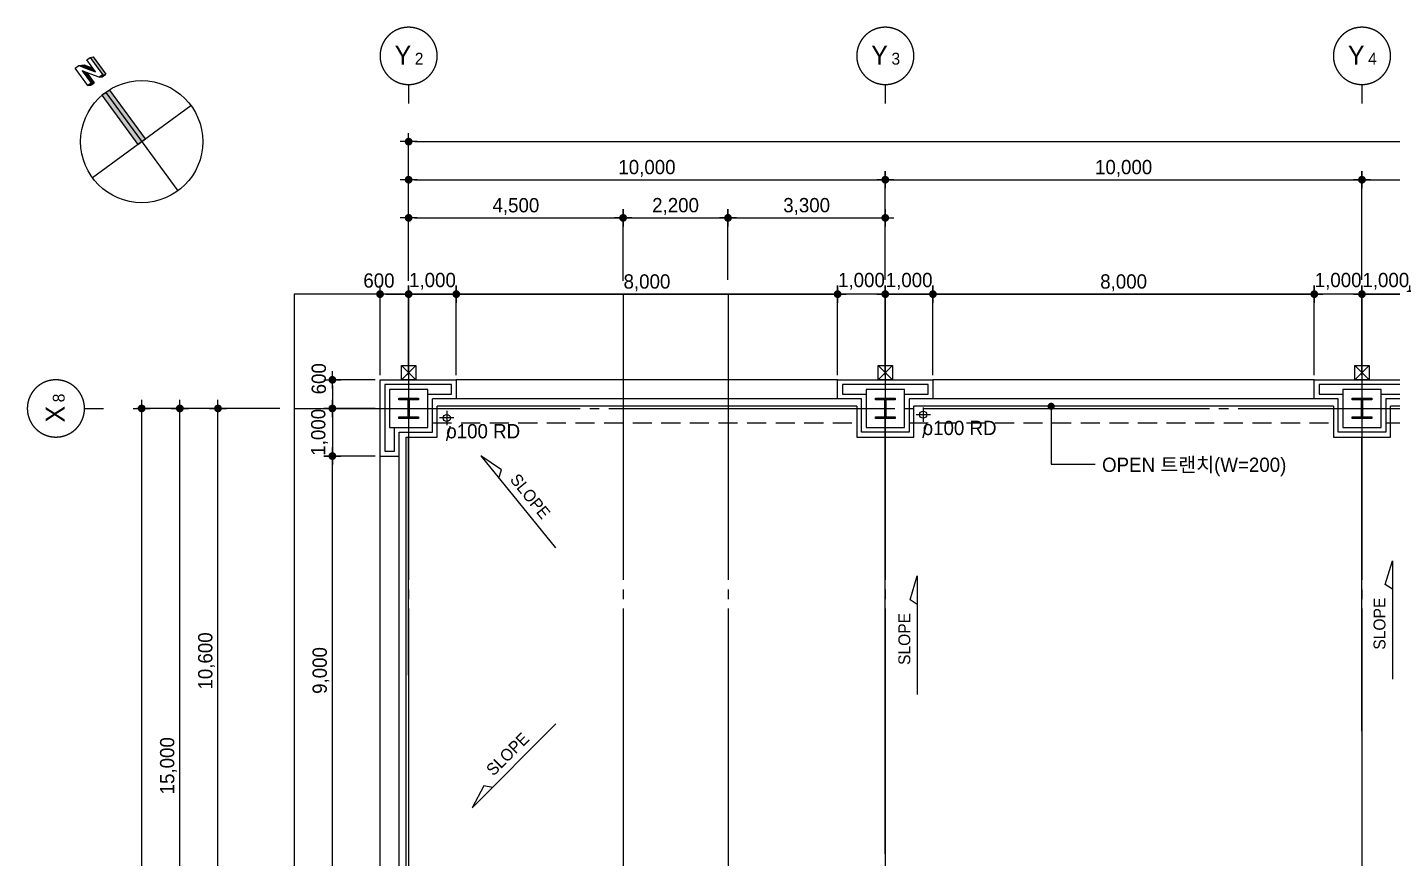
# Model space of a CAD drawing. Extents: x 14495256 to 14574135, y -1804798 to -1750552.
# Drawn here: x 14495256 to 14523901, y -1771000 to -1753549 of the extents above; entities that cross this region are included whole.
import ezdxf
from ezdxf.enums import TextEntityAlignment as Align

# ---------------------------------------------------------------- set-up
doc = ezdxf.new("R2010")
doc.units = 0
doc.header["$LTSCALE"] = 100
doc.header["$MEASUREMENT"] = 0
doc.header["$PDSIZE"] = -10
doc.linetypes.add('CEN', pattern=[66, 60, -2, 2, -2])
doc.linetypes.add('HIDD', pattern=[6, 4, -2])
doc.layers.get('0').update_dxf_attribs({"linetype": 'CONTINUOUS'})
doc.layers.get('Defpoints').update_dxf_attribs({"linetype": 'CONTINUOUS'})
for name, color, linetype in [('8', 8, 'CONTINUOUS'), ('AXIS', 7, 'CEN'), ('CEN', 1, 'CEN'), ('col2', 3, 'CONTINUOUS'), ('DIM', 7, 'CONTINUOUS'), ('EL4', 6, 'CONTINUOUS'), ('SY2', 7, 'CONTINUOUS'), ('SYM', 7, 'CONTINUOUS'), ('TE2', 3, 'CONTINUOUS'), ('TEXT1', 7, 'CONTINUOUS'), ('WALL-1', 7, 'CONTINUOUS'), ('WINE', 8, 'CONTINUOUS'), ('우수드레인', 8, 'CONTINUOUS')]:
    doc.layers.add(name, color=color, linetype=linetype)
doc.styles.add('HY울를도M', font='HYWULM.TTF')
doc.styles.add('굴림', font='H2HDRM.TTF')
doc.styles.add('돋음', font='Dotum.ttf', dxfattribs={"height": 3})
doc.dimstyles.new('DIM100', dxfattribs={"dimtxt": 300, "dimasz": 120, "dimexe": 1, "dimexo": 100, "dimgap": 60, "dimtad": 1, "dimdec": 4, "dimzin": 0, "dimdsep": 46, "dimlunit": 6, "dimtxsty": '굴림', "dimblk": 'DOTT', "dimcen": 0.09, "dimadec": 0, "dimazin": 0, "dimtfac": 1, "dimtdec": 4, "dimtofl": 0, "dimtmove": 2, "dimatfit": 2, "dimldrblk": 'DOTT', "dimfxl": 1, "dimtolj": 1, "dimtzin": 0, "dimarcsym": 0})
doc.dimstyles.new('DIM50', dxfattribs={"dimscale": 50, "dimtxt": 3, "dimasz": 1.2, "dimexe": 1, "dimexo": 1, "dimgap": 0.6, "dimtad": 1, "dimdec": 4, "dimzin": 0, "dimdsep": 46, "dimlunit": 6, "dimtxsty": '굴림', "dimblk": 'DOTT', "dimcen": 0.09, "dimadec": 0, "dimazin": 0, "dimtfac": 1, "dimtdec": 4, "dimtofl": 0, "dimtmove": 2, "dimatfit": 2, "dimldrblk": 'DOTT', "dimfxl": 1, "dimtolj": 1, "dimtzin": 0, "dimarcsym": 0})

# ---------------------------------------------------------------- blocks, each defined once
blk = doc.blocks.new('DOTT')
for p, q in [((-1.5, 0), (1.5, 0)), ((0, 1.5), (0, -1.5))]:
    blk.add_line(p, q)
at = {"color": 6, "const_width": 0.68}
blk.add_lwpolyline([(-0.34, 0, 1), (0.34, 0, 1)], format="xyb", close=True, dxfattribs=at)
blk = doc.blocks.new('*D27')
at = {"layer": 'Defpoints', "color": 0, "lineweight": -3}
for p in [(14513256, -1756749), (14503256, -1759149), (14513256, -1759149)]:
    blk.add_point(p, dxfattribs=at)
at = {"layer": 'DIM', "color": 7, "lineweight": -2}
for p, q in [((14503256, -1758849), (14503256, -1756649)), ((14503376, -1756749), (14513136, -1756749)), ((14513256, -1758849), (14513256, -1756649))]:
    blk.add_line(p, q, dxfattribs=at)
at = {"layer": 'DIM', "color": 7, "lineweight": -2, "xscale": 120, "yscale": 120, "zscale": 120, "rotation": 180}
blk.add_blockref('DOTT', (14503256, -1756749), dxfattribs=at)
at = {"layer": 'DIM', "color": 7, "lineweight": -2, "xscale": 120, "yscale": 120, "zscale": 120}
blk.add_blockref('DOTT', (14513256, -1756749), dxfattribs=at)
at = {"layer": 'DIM', "color": 3, "insert": (14508256, -1756511), "char_height": 300, "attachment_point": 5, "style": '굴림'}
blk.add_mtext('\\A1;10,000', dxfattribs=at)
blk = doc.blocks.new('*D28')
at = {"layer": 'Defpoints', "color": 0, "lineweight": -3}
for p in [(14563256, -1755949), (14503256, -1759149), (14563256, -1759149)]:
    blk.add_point(p, dxfattribs=at)
at = {"layer": 'DIM', "color": 7, "lineweight": -2}
for p, q in [((14503256, -1758849), (14503256, -1755849)), ((14563256, -1758849), (14563256, -1755849)), ((14503376, -1755949), (14563136, -1755949))]:
    blk.add_line(p, q, dxfattribs=at)
at = {"layer": 'DIM', "color": 7, "lineweight": -2, "xscale": 120, "yscale": 120, "zscale": 120, "rotation": 180}
blk.add_blockref('DOTT', (14503256, -1755949), dxfattribs=at)
at = {"layer": 'DIM', "color": 7, "lineweight": -2, "xscale": 120, "yscale": 120, "zscale": 120}
blk.add_blockref('DOTT', (14563256, -1755949), dxfattribs=at)
at = {"layer": 'DIM', "color": 3, "insert": (14533256, -1755710), "char_height": 300, "attachment_point": 5, "style": '굴림'}
blk.add_mtext('\\A1;60,000', dxfattribs=at)
blk = doc.blocks.new('*D30')
at = {"layer": 'Defpoints', "color": 0, "lineweight": -3}
for p in [(14523256, -1756749), (14513256, -1759149), (14523256, -1759149)]:
    blk.add_point(p, dxfattribs=at)
at = {"layer": 'DIM', "color": 7, "lineweight": -2}
for p, q in [((14513256, -1758849), (14513256, -1756649)), ((14513376, -1756749), (14523136, -1756749)), ((14523256, -1758849), (14523256, -1756649))]:
    blk.add_line(p, q, dxfattribs=at)
at = {"layer": 'DIM', "color": 7, "lineweight": -2, "xscale": 120, "yscale": 120, "zscale": 120, "rotation": 180}
blk.add_blockref('DOTT', (14513256, -1756749), dxfattribs=at)
at = {"layer": 'DIM', "color": 7, "lineweight": -2, "xscale": 120, "yscale": 120, "zscale": 120}
blk.add_blockref('DOTT', (14523256, -1756749), dxfattribs=at)
at = {"layer": 'DIM', "color": 3, "insert": (14518256, -1756511), "char_height": 300, "attachment_point": 5, "style": '굴림'}
blk.add_mtext('\\A1;10,000', dxfattribs=at)
blk = doc.blocks.new('*D31')
at = {"layer": 'Defpoints', "color": 0, "lineweight": -3}
for p in [(14533256, -1756749), (14523256, -1759149), (14533256, -1759149)]:
    blk.add_point(p, dxfattribs=at)
at = {"layer": 'DIM', "color": 7, "lineweight": -2}
for p, q in [((14523256, -1758849), (14523256, -1756649)), ((14523376, -1756749), (14533136, -1756749)), ((14533256, -1758849), (14533256, -1756649))]:
    blk.add_line(p, q, dxfattribs=at)
at = {"layer": 'DIM', "color": 7, "lineweight": -2, "xscale": 120, "yscale": 120, "zscale": 120, "rotation": 180}
blk.add_blockref('DOTT', (14523256, -1756749), dxfattribs=at)
at = {"layer": 'DIM', "color": 7, "lineweight": -2, "xscale": 120, "yscale": 120, "zscale": 120}
blk.add_blockref('DOTT', (14533256, -1756749), dxfattribs=at)
at = {"layer": 'DIM', "color": 3, "insert": (14528256, -1756511), "char_height": 300, "attachment_point": 5, "style": '굴림'}
blk.add_mtext('\\A1;10,000', dxfattribs=at)
blk = doc.blocks.new('BOMBOM_S')
at = {"color": 7}
blk.add_line((0, 0.4), (0, 0), dxfattribs=at)
blk.add_lwpolyline([(-0.6, 1, 1), (0.6, 1, 1), (-0.6, 1, 1)], format="xyb", dxfattribs=at)
at = {"color": 1, "style": '돋음'}
for tag, p, height in [('X', (-0.295, 0.816), 0.4), ('N', (0.129, 0.816), 0.25)]:
    blk.add_attdef(tag, p, '', height=height, dxfattribs=at)
blk = doc.blocks.new('*D37')
at = {"layer": 'Defpoints', "color": 0, "lineweight": -3}
for p in [(14497656, -1761549), (14500856, -1761549), (14500856, -1795249)]:
    blk.add_point(p, dxfattribs=at)
at = {"layer": 'DIM', "color": 7, "lineweight": -2}
for p, q in [((14500556, -1761549), (14497556, -1761549)), ((14497656, -1795129), (14497656, -1761669)), ((14500556, -1795249), (14497556, -1795249))]:
    blk.add_line(p, q, dxfattribs=at)
at = {"layer": 'DIM', "color": 7, "lineweight": -2, "xscale": 120, "yscale": 120, "zscale": 120}
for p, rotation in [((14497656, -1761549), 90), ((14497656, -1795249), 270)]:
    blk.add_blockref('DOTT', p, dxfattribs=dict(at, rotation=rotation))
at = {"layer": 'DIM', "color": 3, "insert": (14497417, -1778399), "char_height": 300, "attachment_point": 5, "rotation": 90, "style": '굴림'}
blk.add_mtext('\\A1;33,700', dxfattribs=at)
blk = doc.blocks.new('*D38')
at = {"layer": 'Defpoints', "color": 0, "lineweight": -3}
for p in [(14498456, -1761549), (14500856, -1761549), (14499706, -1776549)]:
    blk.add_point(p, dxfattribs=at)
at = {"layer": 'DIM', "color": 7, "lineweight": -2}
for p, q in [((14500556, -1761549), (14498356, -1761549)), ((14498456, -1776429), (14498456, -1761669)), ((14499406, -1776549), (14498356, -1776549))]:
    blk.add_line(p, q, dxfattribs=at)
at = {"layer": 'DIM', "color": 7, "lineweight": -2, "xscale": 120, "yscale": 120, "zscale": 120}
for p, rotation in [((14498456, -1761549), 90), ((14498456, -1776549), 270)]:
    blk.add_blockref('DOTT', p, dxfattribs=dict(at, rotation=rotation))
at = {"layer": 'DIM', "color": 3, "insert": (14498218, -1769049), "char_height": 300, "attachment_point": 5, "rotation": 90, "style": '굴림'}
blk.add_mtext('\\A1;15,000', dxfattribs=at)
blk = doc.blocks.new('*D57')
at = {"layer": 'Defpoints', "color": 0, "lineweight": -3}
for p in [(14507756, -1757549), (14503256, -1759169), (14507756, -1759169)]:
    blk.add_point(p, dxfattribs=at)
at = {"layer": 'DIM', "color": 7, "lineweight": -2}
for p, q in [((14503256, -1758869), (14503256, -1757449)), ((14503376, -1757549), (14507636, -1757549)), ((14507756, -1758869), (14507756, -1757449))]:
    blk.add_line(p, q, dxfattribs=at)
at = {"layer": 'DIM', "color": 7, "lineweight": -2, "xscale": 120, "yscale": 120, "zscale": 120, "rotation": 180}
blk.add_blockref('DOTT', (14503256, -1757549), dxfattribs=at)
at = {"layer": 'DIM', "color": 7, "lineweight": -2, "xscale": 120, "yscale": 120, "zscale": 120}
blk.add_blockref('DOTT', (14507756, -1757549), dxfattribs=at)
at = {"layer": 'DIM', "color": 3, "insert": (14505506, -1757311), "char_height": 300, "attachment_point": 5, "style": '굴림'}
blk.add_mtext('\\A1;4,500', dxfattribs=at)
blk = doc.blocks.new('*D58')
at = {"layer": 'Defpoints', "color": 0, "lineweight": -3}
for p in [(14513256, -1757549), (14509956, -1759149), (14513256, -1759149)]:
    blk.add_point(p, dxfattribs=at)
at = {"layer": 'DIM', "color": 7, "lineweight": -2}
for p, q in [((14509956, -1758849), (14509956, -1757449)), ((14510076, -1757549), (14513136, -1757549)), ((14513256, -1758849), (14513256, -1757449))]:
    blk.add_line(p, q, dxfattribs=at)
at = {"layer": 'DIM', "color": 7, "lineweight": -2, "xscale": 120, "yscale": 120, "zscale": 120, "rotation": 180}
blk.add_blockref('DOTT', (14509956, -1757549), dxfattribs=at)
at = {"layer": 'DIM', "color": 7, "lineweight": -2, "xscale": 120, "yscale": 120, "zscale": 120}
blk.add_blockref('DOTT', (14513256, -1757549), dxfattribs=at)
at = {"layer": 'DIM', "color": 3, "insert": (14511606, -1757310), "char_height": 300, "attachment_point": 5, "style": '굴림'}
blk.add_mtext('\\A1;3,300', dxfattribs=at)
blk = doc.blocks.new('*D62')
at = {"layer": 'Defpoints', "color": 0, "lineweight": -3}
for p in [(14499256, -1761549), (14500856, -1761549), (14500856, -1772149)]:
    blk.add_point(p, dxfattribs=at)
at = {"layer": 'DIM', "color": 7, "lineweight": -2}
for p, q in [((14500556, -1761549), (14499156, -1761549)), ((14499256, -1772029), (14499256, -1761669)), ((14500556, -1772149), (14499156, -1772149))]:
    blk.add_line(p, q, dxfattribs=at)
at = {"layer": 'DIM', "color": 7, "lineweight": -2, "xscale": 120, "yscale": 120, "zscale": 120}
for p, rotation in [((14499256, -1761549), 90), ((14499256, -1772149), 270)]:
    blk.add_blockref('DOTT', p, dxfattribs=dict(at, rotation=rotation))
at = {"layer": 'DIM', "color": 3, "insert": (14499017, -1766849), "char_height": 300, "attachment_point": 5, "rotation": 90, "style": '굴림'}
blk.add_mtext('\\A1;10,600', dxfattribs=at)
blk = doc.blocks.new('*D66')
at = {"layer": 'Defpoints', "color": 0, "lineweight": -3}
for p in [(14509956, -1757549), (14507756, -1759169), (14509956, -1759149)]:
    blk.add_point(p, dxfattribs=at)
at = {"layer": 'DIM', "color": 7, "lineweight": -2}
for p, q in [((14507756, -1758869), (14507756, -1757449)), ((14507876, -1757549), (14509836, -1757549)), ((14509956, -1758849), (14509956, -1757449))]:
    blk.add_line(p, q, dxfattribs=at)
at = {"layer": 'DIM', "color": 7, "lineweight": -2, "xscale": 120, "yscale": 120, "zscale": 120, "rotation": 180}
blk.add_blockref('DOTT', (14507756, -1757549), dxfattribs=at)
at = {"layer": 'DIM', "color": 7, "lineweight": -2, "xscale": 120, "yscale": 120, "zscale": 120}
blk.add_blockref('DOTT', (14509956, -1757549), dxfattribs=at)
at = {"layer": 'DIM', "color": 3, "insert": (14508856, -1757310), "char_height": 300, "attachment_point": 5, "style": '굴림'}
blk.add_mtext('\\A1;2,200', dxfattribs=at)
blk = doc.blocks.new('*D76')
at = {"layer": 'Defpoints', "color": 0, "lineweight": -3, "ltscale": 3}
for p in [(14501656, -1762549), (14502656, -1762549), (14502656, -1771549)]:
    blk.add_point(p, dxfattribs=at)
at = {"layer": 'DIM', "color": 7, "lineweight": -2, "ltscale": 3}
for p, q in [((14502556, -1762549), (14501655, -1762549)), ((14501656, -1771429), (14501656, -1762669)), ((14502556, -1771549), (14501655, -1771549))]:
    blk.add_line(p, q, dxfattribs=at)
at = {"layer": 'DIM', "color": 7, "lineweight": -2, "ltscale": 3, "xscale": 120, "yscale": 120, "zscale": 120}
for p, rotation in [((14501656, -1762549), 90), ((14501656, -1771549), 270)]:
    blk.add_blockref('DOTT', p, dxfattribs=dict(at, rotation=rotation))
at = {"layer": 'DIM', "color": 3, "ltscale": 3, "insert": (14501418, -1767049), "char_height": 300, "attachment_point": 5, "rotation": 90, "style": '굴림'}
blk.add_mtext('\\A1;9,000', dxfattribs=at)
blk = doc.blocks.new('*D77')
at = {"layer": 'Defpoints', "color": 0, "lineweight": -3, "ltscale": 3}
for p in [(14502656, -1761549), (14501656, -1762549), (14502656, -1762549)]:
    blk.add_point(p, dxfattribs=at)
at = {"layer": 'DIM', "color": 7, "lineweight": -2, "ltscale": 3}
for p, q in [((14502556, -1761549), (14501655, -1761549)), ((14501656, -1761669), (14501656, -1762429)), ((14502556, -1762549), (14501655, -1762549))]:
    blk.add_line(p, q, dxfattribs=at)
at = {"layer": 'DIM', "color": 7, "lineweight": -2, "ltscale": 3, "xscale": 120, "yscale": 120, "zscale": 120}
for p, rotation in [((14501656, -1761549), 90), ((14501656, -1762549), 270)]:
    blk.add_blockref('DOTT', p, dxfattribs=dict(at, rotation=rotation))
at = {"layer": 'DIM', "color": 3, "ltscale": 3, "insert": (14501387, -1762049), "char_height": 300, "attachment_point": 5, "rotation": 90, "style": '굴림'}
blk.add_mtext('\\A1;1,000', dxfattribs=at)
blk = doc.blocks.new('*D78')
at = {"layer": 'Defpoints', "color": 0, "lineweight": -3, "ltscale": 3}
for p in [(14502656, -1760949), (14501656, -1761549), (14502656, -1761549)]:
    blk.add_point(p, dxfattribs=at)
at = {"layer": 'DIM', "color": 7, "lineweight": -2, "ltscale": 3}
for p, q in [((14502556, -1760949), (14501655, -1760949)), ((14501656, -1761069), (14501656, -1761429)), ((14502556, -1761549), (14501655, -1761549))]:
    blk.add_line(p, q, dxfattribs=at)
at = {"layer": 'DIM', "color": 7, "lineweight": -2, "ltscale": 3, "xscale": 120, "yscale": 120, "zscale": 120}
for p, rotation in [((14501656, -1760949), 90), ((14501656, -1761549), 270)]:
    blk.add_blockref('DOTT', p, dxfattribs=dict(at, rotation=rotation))
at = {"layer": 'DIM', "color": 3, "ltscale": 3, "insert": (14501373, -1760926), "char_height": 300, "attachment_point": 5, "rotation": 90, "style": '굴림'}
blk.add_mtext('\\A1;600', dxfattribs=at)
blk = doc.blocks.new('*D79')
at = {"layer": 'Defpoints', "color": 0, "lineweight": -3, "ltscale": 3}
for p in [(14504256, -1759150), (14503256, -1760949), (14504256, -1760949)]:
    blk.add_point(p, dxfattribs=at)
at = {"layer": 'DIM', "color": 7, "lineweight": -2, "ltscale": 3}
for p, q in [((14503256, -1760849), (14503256, -1759149)), ((14503376, -1759150), (14504136, -1759150)), ((14504256, -1760849), (14504256, -1759149))]:
    blk.add_line(p, q, dxfattribs=at)
at = {"layer": 'DIM', "color": 7, "lineweight": -2, "ltscale": 3, "xscale": 120, "yscale": 120, "zscale": 120, "rotation": 180}
blk.add_blockref('DOTT', (14503256, -1759150), dxfattribs=at)
at = {"layer": 'DIM', "color": 7, "lineweight": -2, "ltscale": 3, "xscale": 120, "yscale": 120, "zscale": 120}
blk.add_blockref('DOTT', (14504256, -1759150), dxfattribs=at)
at = {"layer": 'DIM', "color": 3, "ltscale": 3, "insert": (14503756, -1758881), "char_height": 300, "attachment_point": 5, "style": '굴림'}
blk.add_mtext('\\A1;1,000', dxfattribs=at)
blk = doc.blocks.new('*D80')
at = {"layer": 'Defpoints', "color": 0, "lineweight": -3, "ltscale": 3}
for p in [(14503256, -1759150), (14502656, -1760949), (14503256, -1760949)]:
    blk.add_point(p, dxfattribs=at)
at = {"layer": 'DIM', "color": 7, "lineweight": -2, "ltscale": 3}
for p, q in [((14502656, -1760849), (14502656, -1759149)), ((14502776, -1759150), (14503136, -1759150)), ((14503256, -1760849), (14503256, -1759149))]:
    blk.add_line(p, q, dxfattribs=at)
at = {"layer": 'DIM', "color": 7, "lineweight": -2, "ltscale": 3, "xscale": 120, "yscale": 120, "zscale": 120, "rotation": 180}
blk.add_blockref('DOTT', (14502656, -1759150), dxfattribs=at)
at = {"layer": 'DIM', "color": 7, "lineweight": -2, "ltscale": 3, "xscale": 120, "yscale": 120, "zscale": 120}
blk.add_blockref('DOTT', (14503256, -1759150), dxfattribs=at)
at = {"layer": 'DIM', "color": 3, "ltscale": 3, "insert": (14502633, -1758866), "char_height": 300, "attachment_point": 5, "style": '굴림'}
blk.add_mtext('\\A1;600', dxfattribs=at)
blk = doc.blocks.new('*D81')
at = {"layer": 'Defpoints', "color": 0, "lineweight": -3, "ltscale": 3}
for p in [(14522256, -1759150), (14514256, -1760949), (14522256, -1760949)]:
    blk.add_point(p, dxfattribs=at)
at = {"layer": 'DIM', "color": 7, "lineweight": -2, "ltscale": 3}
for p, q in [((14514256, -1760849), (14514256, -1759149)), ((14514376, -1759150), (14522136, -1759150)), ((14522256, -1760849), (14522256, -1759149))]:
    blk.add_line(p, q, dxfattribs=at)
at = {"layer": 'DIM', "color": 7, "lineweight": -2, "ltscale": 3, "xscale": 120, "yscale": 120, "zscale": 120, "rotation": 180}
blk.add_blockref('DOTT', (14514256, -1759150), dxfattribs=at)
at = {"layer": 'DIM', "color": 7, "lineweight": -2, "ltscale": 3, "xscale": 120, "yscale": 120, "zscale": 120}
blk.add_blockref('DOTT', (14522256, -1759150), dxfattribs=at)
at = {"layer": 'DIM', "color": 3, "ltscale": 3, "insert": (14518256, -1758912), "char_height": 300, "attachment_point": 5, "style": '굴림'}
blk.add_mtext('\\A1;8,000', dxfattribs=at)
blk = doc.blocks.new('*D82')
at = {"layer": 'Defpoints', "color": 0, "lineweight": -3, "ltscale": 3}
for p in [(14522256, -1759150), (14522256, -1760949), (14523256, -1760949)]:
    blk.add_point(p, dxfattribs=at)
at = {"layer": 'DIM', "color": 7, "lineweight": -2, "ltscale": 3}
for p, q in [((14522256, -1760849), (14522256, -1759149)), ((14523136, -1759150), (14522376, -1759150)), ((14523256, -1760849), (14523256, -1759149))]:
    blk.add_line(p, q, dxfattribs=at)
at = {"layer": 'DIM', "color": 7, "lineweight": -2, "ltscale": 3, "xscale": 120, "yscale": 120, "zscale": 120, "rotation": 180}
blk.add_blockref('DOTT', (14522256, -1759150), dxfattribs=at)
at = {"layer": 'DIM', "color": 7, "lineweight": -2, "ltscale": 3, "xscale": 120, "yscale": 120, "zscale": 120}
blk.add_blockref('DOTT', (14523256, -1759150), dxfattribs=at)
at = {"layer": 'DIM', "color": 3, "ltscale": 3, "insert": (14522756, -1758881), "char_height": 300, "attachment_point": 5, "style": '굴림'}
blk.add_mtext('\\A1;1,000', dxfattribs=at)
blk = doc.blocks.new('*D83')
at = {"layer": 'Defpoints', "color": 0, "lineweight": -3, "ltscale": 3}
for p in [(14524256, -1759150), (14523256, -1760949), (14524256, -1760949)]:
    blk.add_point(p, dxfattribs=at)
at = {"layer": 'DIM', "color": 7, "lineweight": -2, "ltscale": 3}
for p, q in [((14523256, -1760849), (14523256, -1759149)), ((14523376, -1759150), (14524136, -1759150)), ((14524256, -1760849), (14524256, -1759149))]:
    blk.add_line(p, q, dxfattribs=at)
at = {"layer": 'DIM', "color": 7, "lineweight": -2, "ltscale": 3, "xscale": 120, "yscale": 120, "zscale": 120, "rotation": 180}
blk.add_blockref('DOTT', (14523256, -1759150), dxfattribs=at)
at = {"layer": 'DIM', "color": 7, "lineweight": -2, "ltscale": 3, "xscale": 120, "yscale": 120, "zscale": 120}
blk.add_blockref('DOTT', (14524256, -1759150), dxfattribs=at)
at = {"layer": 'DIM', "color": 3, "ltscale": 3, "insert": (14523756, -1758881), "char_height": 300, "attachment_point": 5, "style": '굴림'}
blk.add_mtext('\\A1;1,000', dxfattribs=at)
blk = doc.blocks.new('*D84')
at = {"layer": 'Defpoints', "color": 0, "lineweight": -3, "ltscale": 3}
for p in [(14512256, -1759150), (14504256, -1760949), (14512256, -1760949)]:
    blk.add_point(p, dxfattribs=at)
at = {"layer": 'DIM', "color": 7, "lineweight": -2, "ltscale": 3}
for p, q in [((14504256, -1760849), (14504256, -1759149)), ((14504376, -1759150), (14512136, -1759150)), ((14512256, -1760849), (14512256, -1759149))]:
    blk.add_line(p, q, dxfattribs=at)
at = {"layer": 'DIM', "color": 7, "lineweight": -2, "ltscale": 3, "xscale": 120, "yscale": 120, "zscale": 120, "rotation": 180}
blk.add_blockref('DOTT', (14504256, -1759150), dxfattribs=at)
at = {"layer": 'DIM', "color": 7, "lineweight": -2, "ltscale": 3, "xscale": 120, "yscale": 120, "zscale": 120}
blk.add_blockref('DOTT', (14512256, -1759150), dxfattribs=at)
at = {"layer": 'DIM', "color": 3, "ltscale": 3, "insert": (14508256, -1758912), "char_height": 300, "attachment_point": 5, "style": '굴림'}
blk.add_mtext('\\A1;8,000', dxfattribs=at)
blk = doc.blocks.new('*D85')
at = {"layer": 'Defpoints', "color": 0, "lineweight": -3, "ltscale": 3}
for p in [(14512256, -1759150), (14512256, -1760949), (14513256, -1760949)]:
    blk.add_point(p, dxfattribs=at)
at = {"layer": 'DIM', "color": 7, "lineweight": -2, "ltscale": 3}
for p, q in [((14512256, -1760849), (14512256, -1759149)), ((14513136, -1759150), (14512376, -1759150)), ((14513256, -1760849), (14513256, -1759149))]:
    blk.add_line(p, q, dxfattribs=at)
at = {"layer": 'DIM', "color": 7, "lineweight": -2, "ltscale": 3, "xscale": 120, "yscale": 120, "zscale": 120, "rotation": 180}
blk.add_blockref('DOTT', (14512256, -1759150), dxfattribs=at)
at = {"layer": 'DIM', "color": 7, "lineweight": -2, "ltscale": 3, "xscale": 120, "yscale": 120, "zscale": 120}
blk.add_blockref('DOTT', (14513256, -1759150), dxfattribs=at)
at = {"layer": 'DIM', "color": 3, "ltscale": 3, "insert": (14512756, -1758881), "char_height": 300, "attachment_point": 5, "style": '굴림'}
blk.add_mtext('\\A1;1,000', dxfattribs=at)
blk = doc.blocks.new('*D86')
at = {"layer": 'Defpoints', "color": 0, "lineweight": -3, "ltscale": 3}
for p in [(14514256, -1759150), (14513256, -1760949), (14514256, -1760949)]:
    blk.add_point(p, dxfattribs=at)
at = {"layer": 'DIM', "color": 7, "lineweight": -2, "ltscale": 3}
for p, q in [((14513256, -1760849), (14513256, -1759149)), ((14513376, -1759150), (14514136, -1759150)), ((14514256, -1760849), (14514256, -1759149))]:
    blk.add_line(p, q, dxfattribs=at)
at = {"layer": 'DIM', "color": 7, "lineweight": -2, "ltscale": 3, "xscale": 120, "yscale": 120, "zscale": 120, "rotation": 180}
blk.add_blockref('DOTT', (14513256, -1759150), dxfattribs=at)
at = {"layer": 'DIM', "color": 7, "lineweight": -2, "ltscale": 3, "xscale": 120, "yscale": 120, "zscale": 120}
blk.add_blockref('DOTT', (14514256, -1759150), dxfattribs=at)
at = {"layer": 'DIM', "color": 3, "ltscale": 3, "insert": (14513756, -1758881), "char_height": 300, "attachment_point": 5, "style": '굴림'}
blk.add_mtext('\\A1;1,000', dxfattribs=at)
blk = doc.blocks.new('방위-1')
at = {"layer": 'SY2'}
blk.add_hatch(color=256, dxfattribs=at).paths.add_polyline_path([(1079, 670), (978, 834), (-57, 78), (57, -78)])
for p, q in [((1177, 1129), (1358, 1261)), ((1177, 1129), (1358, 1261)), ((1355, 1153), (1228, 1060)), ((1355, 1153), (1228, 1060)), ((1447, 1149), (1236, 995)), ((1447, 1149), (1236, 995)), ((1483, 1247), (1355, 1153)), ((1483, 1247), (1355, 1153)), ((1358, 1261), (1541, 1395)), ((1358, 1261), (1541, 1395)), ((1417, 1069), (1483, 1247)), ((1417, 1069), (1483, 1247)), ((1597, 1318), (1530, 1142)), ((1597, 1318), (1530, 1142)), ((1541, 1395), (1597, 1318)), ((1541, 1395), (1597, 1318)), ((1613, 1204), (1544, 1026)), ((1613, 1204), (1544, 1026)), ((1590, 1059), (1718, 1153)), ((1590, 1059), (1718, 1153)), ((1597, 1318), (1613, 1204)), ((1597, 1318), (1613, 1204)), ((1718, 1153), (1768, 1084)), ((1718, 1153), (1768, 1084)), ((-756, 1034), (756, -1034)), ((1228, 1060), (1177, 1129)), ((1177, 1129), (1186, 1064)), ((1228, 1060), (1177, 1129)), ((1177, 1129), (1186, 1064)), ((1186, 1064), (1236, 995)), ((1186, 1064), (1236, 995)), ((1228, 1060), (1236, 995)), ((1228, 1060), (1236, 995)), ((1350, 893), (1417, 1069)), ((1350, 893), (1417, 1069)), ((1405, 818), (1350, 893)), ((1350, 893), (1359, 828)), ((1405, 818), (1350, 893)), ((1350, 893), (1359, 828)), ((1588, 952), (1405, 818)), ((1588, 952), (1405, 818)), ((1777, 1019), (1413, 753)), ((1777, 1019), (1413, 753)), ((1530, 1142), (1462, 966)), ((1530, 1142), (1462, 966)), ((1462, 966), (1590, 1059)), ((1462, 966), (1590, 1059)), ((1768, 1084), (1588, 952)), ((1768, 1084), (1588, 952)), ((1768, 1084), (1777, 1019)), ((1768, 1084), (1777, 1019)), ((1034, 756), (-1034, -756)), ((1359, 828), (1413, 753)), ((1359, 828), (1413, 753)), ((1405, 818), (1413, 753)), ((1405, 818), (1413, 753))]:
    blk.add_line(p, q, dxfattribs=at)
blk.add_lwpolyline([(-57, 78), (57, -78), (1079, 670), (978, 834)], close=True, dxfattribs=at)
blk.add_circle((0, 0), 1281, dxfattribs=at)
for points in [[(1483, 1247), (1447, 1149), (1228, 1060)], [(1483, 1247), (1447, 1149), (1228, 1060)], [(1447, 1149), (1228, 1060), (1236, 995)], [(1447, 1149), (1228, 1060), (1236, 995)], [(1597, 1318), (1613, 1204), (1462, 966)], [(1597, 1318), (1613, 1204), (1462, 966)], [(1613, 1204), (1544, 1026), (1462, 966)], [(1613, 1204), (1544, 1026), (1462, 966)], [(1177, 1129), (1228, 1060), (1186, 1064)], [(1177, 1129), (1228, 1060), (1186, 1064)], [(1186, 1064), (1236, 995), (1228, 1060)], [(1186, 1064), (1236, 995), (1228, 1060)], [(1350, 893), (1405, 818), (1359, 828)], [(1350, 893), (1405, 818), (1359, 828)], [(1413, 753), (1405, 818), (1768, 1084)], [(1413, 753), (1405, 818), (1768, 1084)], [(1768, 1084), (1777, 1019), (1413, 753)], [(1768, 1084), (1777, 1019), (1413, 753)], [(1405, 818), (1413, 753), (1359, 828)], [(1405, 818), (1413, 753), (1359, 828)]]:
    blk.add_solid(points, dxfattribs=at)

msp = doc.modelspace()

# ---------------------------------------------------------------- linework, layer by layer
at = {"layer": '8'}
for p, q in [((14513256.21252, -1770897.37395), (14513256.21252, -1761499.19177)), ((14503256.21252, -1767149.19177), (14503256.21252, -1762149.19177)), ((14523256.21252, -1768325.37395), (14523256.21252, -1762149.19177))]:
    msp.add_line(p, q, dxfattribs=at)
at = {"layer": 'CEN', "linetype": 'CEN'}
for p, q in [((14503256.21252, -1759149.19177), (14503256.21252, -1799049.19177)), ((14507756.21252, -1759149.19177), (14507756.21252, -1777549.19177)), ((14509956.21252, -1759149.19177), (14509956.21252, -1799049.19177)), ((14513256.21252, -1759149.19177), (14513256.21252, -1799049.19177)), ((14523256.21252, -1759149.19177), (14523256.21252, -1799049.19177)), ((14500856.21252, -1761549.19177), (14564856.21252, -1761549.19177))]:
    msp.add_line(p, q, dxfattribs=at)
at = {"layer": 'col2'}
for points in [[(14503052.71252, -1761763.19177), (14503052.71252, -1761728.19177), (14503246.21252, -1761728.19177), (14503246.21252, -1761370.19177), (14503052.71252, -1761370.19177), (14503052.71252, -1761335.19177), (14503459.71252, -1761335.19177), (14503459.71252, -1761370.19177), (14503266.21252, -1761370.19177), (14503266.21252, -1761728.19177), (14503459.71252, -1761728.19177), (14503459.71252, -1761763.19177)], [(14513052.71252, -1761763.19177), (14513052.71252, -1761728.19177), (14513246.21252, -1761728.19177), (14513246.21252, -1761370.19177), (14513052.71252, -1761370.19177), (14513052.71252, -1761335.19177), (14513459.71252, -1761335.19177), (14513459.71252, -1761370.19177), (14513266.21252, -1761370.19177), (14513266.21252, -1761728.19177), (14513459.71252, -1761728.19177), (14513459.71252, -1761763.19177)], [(14523052.71252, -1761763.19177), (14523052.71252, -1761728.19177), (14523246.21252, -1761728.19177), (14523246.21252, -1761370.19177), (14523052.71252, -1761370.19177), (14523052.71252, -1761335.19177), (14523459.71252, -1761335.19177), (14523459.71252, -1761370.19177), (14523266.21252, -1761370.19177), (14523266.21252, -1761728.19177), (14523459.71252, -1761728.19177), (14523459.71252, -1761763.19177)]]:
    msp.add_lwpolyline(points, close=True, dxfattribs=at)
at = {"layer": 'Defpoints', "color": 76}
msp.add_lwpolyline([(14500856.21252, -1799049.19177), (14564856.21252, -1799049.19177), (14564856.21252, -1759149.19177), (14500856.21252, -1759149.19177)], close=True, dxfattribs=at)
at = {"layer": 'Defpoints'}
for points in [[(14503656.21252, -1761949.19177), (14503656.21252, -1761149.19177), (14502856.21252, -1761149.19177), (14502856.21252, -1761949.19177)], [(14513656.21252, -1761949.19177), (14513656.21252, -1761149.19177), (14512856.21252, -1761149.19177), (14512856.21252, -1761949.19177)], [(14523656.21252, -1761949.19177), (14523656.21252, -1761149.19177), (14522856.21252, -1761149.19177), (14522856.21252, -1761949.19177)]]:
    msp.add_lwpolyline(points, close=True, dxfattribs=at)
at = {"layer": 'EL4'}
for p, q in [((14512656.21252, -1761499.19177), (14503856.21252, -1761499.19177)), ((14522656.21252, -1761499.19177), (14513856.21252, -1761499.19177)), ((14532756.21252, -1761499.19177), (14523856.21252, -1761499.19177)), ((14503206.21252, -1771549.19177), (14503206.21252, -1762149.19177))]:
    msp.add_line(p, q, dxfattribs=at)
for points in [[(14503206.21252, -1762149.19177), (14503856.21252, -1762149.19177), (14503856.21252, -1761499.19177)], [(14512656.21252, -1761499.19177), (14512656.21252, -1762149.19177), (14513856.21252, -1762149.19177), (14513856.21252, -1761499.19177)], [(14522656.21252, -1761499.19177), (14522656.21252, -1762149.19177), (14523856.21252, -1762149.19177), (14523856.21252, -1761499.19177)]]:
    msp.add_lwpolyline(points, dxfattribs=at)
at = {"layer": 'SYM', "color": 4, "ltscale": 2}
for points in [[(14503106.21252, -1760649.19177), (14503406.21252, -1760649.19177), (14503406.21252, -1760949.19177), (14503106.21252, -1760949.19177)], [(14513106.21252, -1760649.19177), (14513406.21252, -1760649.19177), (14513406.21252, -1760949.19177), (14513106.21252, -1760949.19177)], [(14523106.21252, -1760649.19177), (14523406.21252, -1760649.19177), (14523406.21252, -1760949.19177), (14523106.21252, -1760949.19177)]]:
    msp.add_lwpolyline(points, close=True, dxfattribs=at)
for points in [[(14505149.40409, -1763010.10351), (14505202.8928, -1762837.94382), (14504771.40259, -1762544.14764), (14506336.79163, -1764473.77548)], [(14523895.21252, -1765345.22311), (14523745.21252, -1765245.22311), (14523895.21252, -1764745.22311), (14523895.21252, -1767229.95779)], [(14513926.4011, -1765665.22311), (14513776.4011, -1765565.22311), (14513926.4011, -1765065.22311), (14513926.4011, -1767549.95779)], [(14505013.16191, -1769504.82071), (14504836.38522, -1769469.46537), (14504588.89785, -1769929.08477), (14506345.87059, -1768172.11203)]]:
    msp.add_lwpolyline(points, dxfattribs=at)
at = {"layer": 'TEXT1', "const_width": 75}
msp.add_lwpolyline([(14516736.30621, -1761541.69177, 1), (14516736.30621, -1761466.69177, 1)], format="xyb", close=True, dxfattribs=at)
at = {"layer": 'TEXT1'}
msp.add_lwpolyline([(14516736.30621, -1761504.19177), (14516736.30621, -1762715.65395), (14517658.62834, -1762715.65395)], dxfattribs=at)
at = {"layer": 'WALL-1', "color": 4}
for p, q in [((14502656.21252, -1771549.19177), (14502656.21252, -1760949.19177)), ((14502656.21252, -1760949.19177), (14504256.21252, -1760949.19177)), ((14512256.21252, -1760949.19177), (14504256.21252, -1760949.19177)), ((14522256.21252, -1760949.19177), (14514256.21252, -1760949.19177)), ((14512256.21252, -1761349.19177), (14504256.21252, -1761349.19177)), ((14522256.21252, -1761349.19177), (14514256.21252, -1761349.19177)), ((14503056.21252, -1771549.19177), (14503056.21252, -1762549.19177))]:
    msp.add_line(p, q, dxfattribs=at)
for points in [[(14503656.21252, -1761249.19177), (14504156.21252, -1761249.19177), (14504156.21252, -1761049.19177), (14502756.21252, -1761049.19177), (14502756.21252, -1762449.19177), (14502956.21252, -1762449.19177), (14502956.21252, -1761949.19177)], [(14504256.21252, -1760949.19177), (14504256.21252, -1761349.19177), (14503756.21252, -1761349.19177)], [(14512756.21252, -1761349.19177), (14512256.21252, -1761349.19177), (14512256.21252, -1760949.19177), (14514256.21252, -1760949.19177), (14514256.21252, -1761349.19177), (14513756.21252, -1761349.19177), (14513756.21252, -1762049.19177), (14512756.21252, -1762049.19177), (14512756.21252, -1761349.19177)], [(14513656.21252, -1761249.19177), (14514156.21252, -1761249.19177), (14514156.21252, -1761049.19177), (14512356.21252, -1761049.19177), (14512356.21252, -1761249.19177), (14512856.21252, -1761249.19177)], [(14522756.21252, -1761349.19177), (14522256.21252, -1761349.19177), (14522256.21252, -1760949.19177), (14524256.21252, -1760949.19177), (14524256.21252, -1761349.19177), (14523756.21252, -1761349.19177), (14523756.21252, -1762049.19177), (14522756.21252, -1762049.19177), (14522756.21252, -1761349.19177)], [(14523656.21252, -1761249.19177), (14524156.21252, -1761249.19177), (14524156.21252, -1761049.19177), (14522356.21252, -1761049.19177), (14522356.21252, -1761249.19177), (14522856.21252, -1761249.19177)], [(14503056.21252, -1762049.19177), (14503756.21252, -1762049.19177), (14503756.21252, -1761349.19177)], [(14502656.21252, -1762549.19177), (14503056.21252, -1762549.19177), (14503056.21252, -1762049.19177)]]:
    msp.add_lwpolyline(points, dxfattribs=at)
at = {"layer": 'WINE', "lineweight": -3, "ltscale": 200}
for p, q in [((14503106.21252, -1760949.19177), (14503406.21252, -1760649.19177)), ((14503106.21252, -1760649.19177), (14503406.21252, -1760949.19177)), ((14513106.21252, -1760949.19177), (14513406.21252, -1760649.19177)), ((14513106.21252, -1760649.19177), (14513406.21252, -1760949.19177)), ((14523106.21252, -1760949.19177), (14523406.21252, -1760649.19177)), ((14523106.21252, -1760649.19177), (14523406.21252, -1760949.19177))]:
    msp.add_line(p, q, dxfattribs=at)
at = {"layer": 'WINE', "linetype": 'HIDD'}
for p, q in [((14503756.21252, -1761849.19177), (14512756.21252, -1761849.19177)), ((14513756.21252, -1761849.19177), (14522756.21252, -1761849.19177)), ((14523756.21252, -1761849.19177), (14532756.21252, -1761849.19177))]:
    msp.add_line(p, q, dxfattribs=at)
at = {"layer": '우수드레인', "color": 1, "ltscale": 2}
for p, q in [((14504056.21252, -1761599.19177), (14504056.21252, -1761899.19177)), ((14514051.02394, -1761529.95868), (14514051.02394, -1761829.95868)), ((14504206.21252, -1761749.19177), (14503906.21252, -1761749.19177)), ((14504156.21252, -1761749.19177), (14503956.21252, -1761749.19177)), ((14504056.21252, -1761649.19177), (14504056.21252, -1761849.19177)), ((14514201.02394, -1761679.95868), (14513901.02394, -1761679.95868))]:
    msp.add_line(p, q, dxfattribs=at)
at = {"layer": '우수드레인', "color": 7, "ltscale": 2}
for centre in [(14514051.02394, -1761679.95868), (14504056.21252, -1761749.19177)]:
    msp.add_circle(centre, 75, dxfattribs=at)

# ---------------------------------------------------------------- block references
at = {"layer": 'AXIS', "xscale": 1000, "yscale": 1000, "zscale": 1000}
for p, values in [((14503256.21252, -1755149.19177), {'X': 'Y', 'N': '2'}), ((14513256.21252, -1755149.19177), {'X': 'Y', 'N': '3'}), ((14523256.21252, -1755149.19177), {'X': 'Y', 'N': '4'})]:
    msp.add_blockref('BOMBOM_S', p, dxfattribs=at).add_auto_attribs(values)
at = {"layer": 'AXIS', "xscale": 1000, "yscale": 1000, "zscale": 1000, "rotation": 90}
msp.add_blockref('BOMBOM_S', (14496856.21252, -1761549.19177), dxfattribs=at).add_auto_attribs({'X': 'X', 'N': '8'})
at = {"layer": 'SY2', "rotation": 90}
msp.add_blockref('방위-1', (14497656.21252, -1755949.19177), dxfattribs=at)

# ---------------------------------------------------------------- texts
at = {"layer": 'TE2', "style": 'HY울를도M'}
for rotation, p in [(309.050306397, (14505808.71232, -1763392.33606)), (90, (14523624.00575, -1766066.92267)), (90, (14513655.19433, -1766386.92267)), (45, (14505331.70842, -1768802.7299))]:
    msp.add_text('SLOPE', height=250, rotation=rotation, dxfattribs=at).set_placement(p, align=Align.MIDDLE_CENTER)
at = {"layer": 'TEXT1', "style": 'HY울를도M'}
for s, p in [('/', (14504089.80134, -1762075.74338)), ('o100 RD', (14504820.80134, -1762026.74338)), ('/', (14514084.61276, -1762006.51028)), ('o100 RD', (14514815.61276, -1761957.51028))]:
    msp.add_text(s, height=300, dxfattribs=at).set_placement(p, align=Align.MIDDLE)
msp.add_text('OPEN 트랜치(W=200)', height=300, dxfattribs=at).set_placement((14517803.18693, -1762881.50508))

# ---------------------------------------------------------------- dimensions: what is measured, and where the dimension line sits
at = {"layer": 'DIM'}
for base, p1, p2, picture, middle in [((14563256.2125174999, -1755949.191774661), (14503256.2125174999, -1759149.191774661), (14563256.2125174999, -1759149.191774661), '*D28', (14533256.2125174999, -1755710.153550247)), ((14513256.21252, -1756749.19177), (14503256.21252, -1759149.19177), (14513256.21252, -1759149.19177), '*D27', (14508256.21252, -1756510.52346)), ((14523256.21252, -1756749.19177), (14513256.21252, -1759149.19177), (14523256.21252, -1759149.19177), '*D30', (14518256.21252, -1756510.52346)), ((14533256.21252, -1756749.19177), (14523256.21252, -1759149.19177), (14533256.21252, -1759149.19177), '*D31', (14528256.21252, -1756510.52346)), ((14507756.21252, -1757549.19177), (14503256.21252, -1759169.19177), (14507756.21252, -1759169.19177), '*D57', (14505506.21252, -1757310.52346)), ((14509956.21252, -1757549.19177), (14507756.21252, -1759169.19177), (14509956.21252, -1759149.19177), '*D66', (14508856.21252, -1757310.15355)), ((14513256.21252, -1757549.19177), (14509956.21252, -1759149.19177), (14513256.21252, -1759149.19177), '*D58', (14511606.21252, -1757310.15355))]:
    dim = msp.add_linear_dim(base=base, p1=p1, p2=p2, dimstyle='DIM50', override={"dimscale": 100, "dimexo": 3}, dxfattribs=at)
    dim.commit()
    dim.dimension.update_dxf_attribs({"geometry": picture, "text_midpoint": middle})
at = {"layer": 'DIM', "ltscale": 3}
dim = msp.add_linear_dim(base=(14503256.21252, -1759150.19177), p1=(14502656.21252, -1760949.19177), p2=(14503256.21252, -1760949.19177), dimstyle='DIM100', dxfattribs=at)
dim.commit()
dim.dimension.update_dxf_attribs({"geometry": '*D80', "text_midpoint": (14502633.0014, -1758866.48337), "dimtype": 128})
for base, p1, p2, picture, middle in [((14504256.21252, -1759150.19177), (14503256.21252, -1760949.19177), (14504256.21252, -1760949.19177), '*D79', (14503756.21252, -1758880.52346)), ((14512256.21252, -1759150.19177), (14504256.21252, -1760949.19177), (14512256.21252, -1760949.19177), '*D84', (14508256.21252, -1758911.52346)), ((14514256.21252, -1759150.19177), (14513256.21252, -1760949.19177), (14514256.21252, -1760949.19177), '*D86', (14513756.21252, -1758880.52346)), ((14522256.21252, -1759150.19177), (14514256.21252, -1760949.19177), (14522256.21252, -1760949.19177), '*D81', (14518256.21252, -1758911.52346)), ((14524256.21252, -1759150.19177), (14523256.21252, -1760949.19177), (14524256.21252, -1760949.19177), '*D83', (14523756.21252, -1758880.52346))]:
    dim = msp.add_linear_dim(base=base, p1=p1, p2=p2, dimstyle='DIM100', dxfattribs=at)
    dim.commit()
    dim.dimension.update_dxf_attribs({"geometry": picture, "text_midpoint": middle})
for base, p1, p2, angle, picture, middle in [((14512256.21252, -1759150.19177), (14513256.21252, -1760949.19177), (14512256.21252, -1760949.19177), 180, '*D85', (14512756.21252, -1758880.52346)), ((14522256.21252, -1759150.19177), (14523256.21252, -1760949.19177), (14522256.21252, -1760949.19177), 180, '*D82', (14522756.21252, -1758880.52346)), ((14501656.21252, -1762549.19177), (14502656.21252, -1761549.19177), (14502656.21252, -1762549.19177), 270, '*D77', (14501386.54421, -1762049.19177)), ((14501656.21252, -1762549.19177), (14502656.21252, -1771549.19177), (14502656.21252, -1762549.19177), 90, '*D76', (14501417.54421, -1767049.19177))]:
    dim = msp.add_linear_dim(base=base, p1=p1, p2=p2, angle=angle, dimstyle='DIM100', dxfattribs=at)
    dim.commit()
    dim.dimension.update_dxf_attribs({"geometry": picture, "text_midpoint": middle})
dim = msp.add_linear_dim(base=(14501656.21252, -1761549.19177), p1=(14502656.21252, -1760949.19177), p2=(14502656.21252, -1761549.19177), angle=270, dimstyle='DIM100', dxfattribs=at)
dim.commit()
dim.dimension.update_dxf_attribs({"geometry": '*D78', "text_midpoint": (14501372.50411, -1760925.98065), "dimtype": 128})
at = {"layer": 'DIM'}
for base, p1, picture, middle in [((14497656.21252, -1761549.19177), (14500856.21252, -1795249.19177), '*D37', (14497417.17429, -1778399.19177)), ((14498456.21252, -1761549.19177), (14499705.62824, -1776549.19177), '*D38', (14498217.54421, -1769049.19177)), ((14499256.21252, -1761549.19177), (14500856.21252, -1772149.19177), '*D62', (14499017.17429, -1766849.19177))]:
    dim = msp.add_linear_dim(base=base, p1=p1, p2=(14500856.21252, -1761549.19177), angle=90, dimstyle='DIM50', override={"dimscale": 100, "dimexo": 3}, dxfattribs=at)
    dim.commit()
    dim.dimension.update_dxf_attribs({"geometry": picture, "text_midpoint": middle})

doc.saveas('drawing.dxf')
